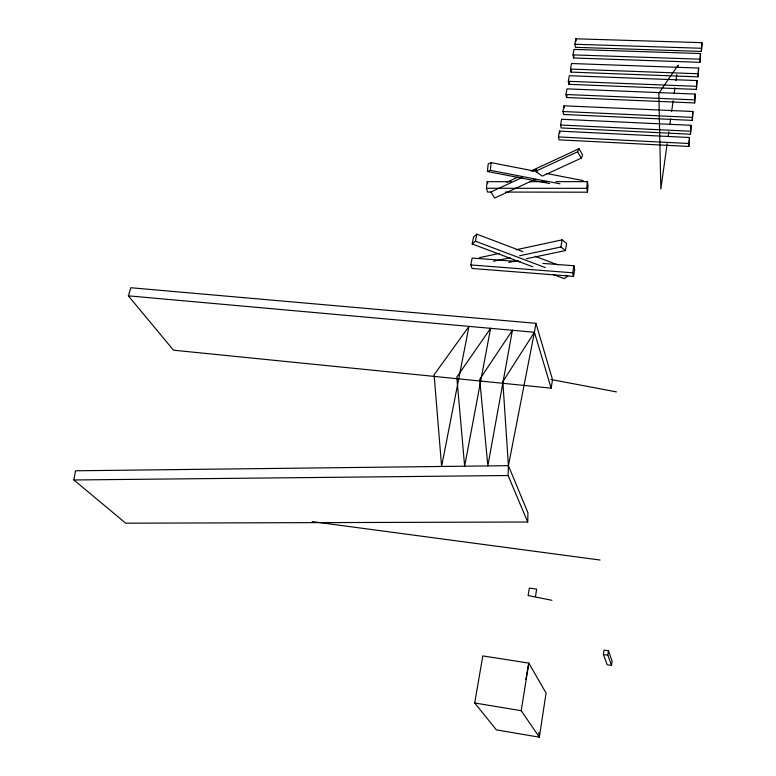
<?xml version="1.0" encoding="UTF-8"?>
<svg xmlns="http://www.w3.org/2000/svg" width="776" height="776" viewBox="0 0 776 776"><rect width="100%" height="100%" fill="white"/><g stroke="black" fill="none" stroke-linecap="round" stroke-linejoin="round"><path stroke-width="1.16" d="M128.36 295.84L534.402 332.254L508.416 465.678L75.505 470.79L73.875 479.975L125.731 523.189L527.709 522.005L527.952 512.829L508.416 465.678L502.838 381.676L534.402 332.254L535.954 323.33L130.863 287.741L128.36 295.84L173.475 350.189L551.144 388.155L552.531 379.784L535.954 323.33M527.709 522.005L508.096 475.523L508.416 465.678M505.622 192.07L587.5 192.196L586.772 188.335L587.335 181.652L555.965 181.662M587.5 192.196L588.053 185.532L587.335 181.652M549.66 183.514L487.357 171.486L488.22 163.843L491.189 162.64L537.186 171.632M487.357 171.486L490.325 170.322L491.189 162.64M491.179 192.05L487.561 192.05L486.406 188.258L487.192 181.691L511.326 181.681M688.875 146.441L689.476 137.507L559.496 131.115L558.468 136.925L559.079 139.835L688.875 146.441L689.476 137.507M690.485 134.219L691.086 125.305L561.601 119.252L560.582 125.014L561.174 127.943L690.485 134.219L691.086 125.305M692.308 120.377L692.9 111.492L563.987 105.808L562.969 111.521L563.56 114.479L692.308 120.377L692.9 111.492M694.607 102.927L695.199 94.08L566.984 88.862L565.985 94.507L566.558 97.504L694.607 102.927L695.199 94.08M696.382 89.395L696.984 80.568L569.322 75.709L568.323 81.305L568.886 84.332L696.382 89.395L696.984 80.568M698.041 76.853L698.633 68.055L571.476 63.525L570.496 69.064L571.049 72.119L698.041 76.853L698.633 68.055M699.952 62.322L700.544 53.544L573.978 49.392L573.008 54.883L573.551 57.967L699.952 62.322L700.544 53.544M701.388 51.42L701.979 42.67L575.86 38.8L574.9 44.242L575.433 47.346L701.388 51.42L701.979 42.67M611.507 665.401L612.089 661.074L608.442 650.773L603.98 650.094L603.379 654.517L607.162 664.731L611.507 665.401L607.841 655.196L608.442 650.773M667.156 143.744L660.851 189.004L658.843 93.266L678.108 65.136L677.768 67.512M668.146 136.595L668.815 131.833M669.804 124.684L670.639 118.728M671.638 111.589L673.122 100.87M674.121 93.721L674.955 87.766M675.944 80.617L676.779 74.661M538.806 732.505L539.349 737.2L521.239 710.7L528.795 663.092L482.808 655.914L474.699 702.978L496.359 729.867L539.349 737.2L546.071 693.046L528.795 663.092L525.866 679.407M535.479 596.608L536.672 589.13L529.329 588.092L528.116 595.551L551.92 600.304M520.027 261.667L472.157 258.049L470.79 264.936L472.05 268.477L573.542 276.382L574.686 269.35L573.891 265.751L542.773 263.394M573.542 276.382L572.727 272.803L573.891 265.751M526.448 258.718L565.423 250.57L566.616 243.451L562.105 239.862L516.098 249.775M565.423 250.57L560.893 247.001L562.105 239.862M566.558 97.504L566.955 95.254M568.886 84.332L569.283 82.101M571.049 72.119L571.437 69.908M573.551 57.967L573.939 55.775M532.773 266.808L472.186 243.965L475.445 241.2L476.842 234.177L522.908 251.657M472.186 243.965L473.583 236.961L476.842 234.177M532.491 171.166L536.517 169.294L535.508 171.321L542.278 176.084L581.273 158.129L582.64 155.016L578.993 148.72L530.9 171.059M535.508 171.321L577.596 151.805L578.993 148.72M506.854 182.234L517.786 177.161M522.015 177.578L490.917 191.992L494.593 198.045L535.207 179.343M479.519 257.651L499.579 253.335M493.546 261.24L510.084 257.748M519.542 255.75L560.893 247.001M508.736 262.414L518.184 260.445M73.875 479.975L508.096 475.523M529.416 181.671L547.517 181.671M486.406 188.258L586.772 188.335M574.9 44.242L701.242 48.258M573.008 54.883L699.807 59.18M570.496 69.064L697.886 73.739M568.323 81.305L696.227 86.311M565.985 94.507L694.433 99.871M562.969 111.521L692.134 117.36M560.582 125.014L690.3 131.231M558.468 136.925L688.681 143.482M470.79 264.936L572.727 272.803M312.224 521.598L600.081 560.029M603.379 654.517L607.841 655.196M474.699 702.978L521.239 710.7M551.076 379.512L616.454 391.899M490.325 170.322L559.962 183.805M546.614 173.475L583.183 180.624M552.968 274.423L564.191 278.652L567.819 276.11L565.558 275.257M475.445 241.2L545.285 267.594M535.265 256.342L557.74 264.868M577.596 151.805L581.273 158.129M487.192 181.691L487.764 183.602M534.402 332.254L551.144 388.155M559.496 131.115L559.903 133.065M563.987 105.808L564.375 107.796M575.86 38.8L576.209 40.876M512.403 330.285L487.842 465.92L479.714 379.357L512.403 330.285M490.597 328.326L464.64 466.192L456.802 377.058L490.597 328.326M468.976 326.386L441.602 466.463L434.104 374.789L468.976 326.386"/></g></svg>
